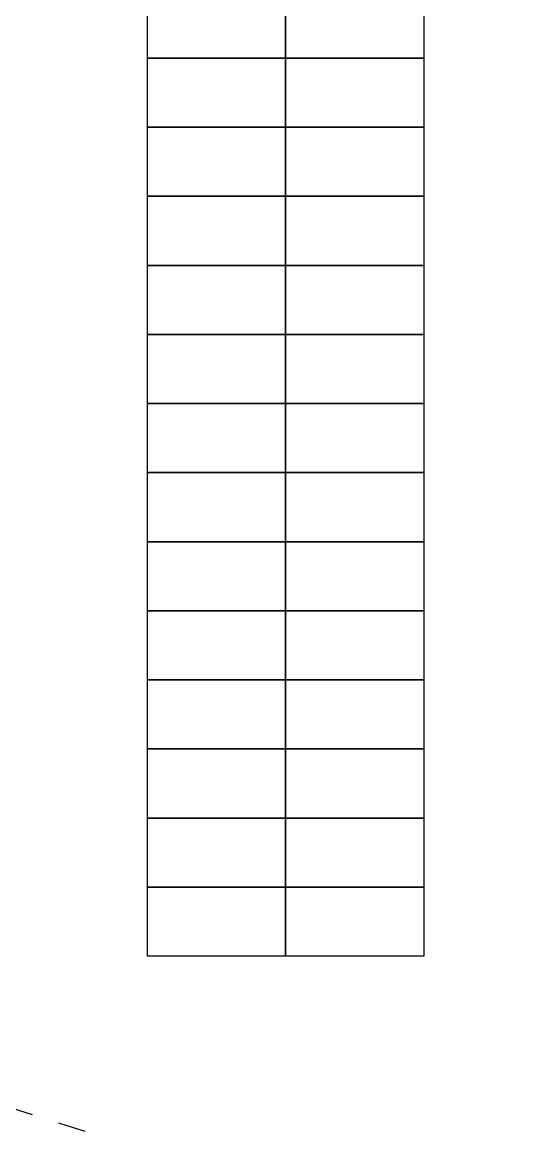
# Model space of a CAD drawing. Header units: millimetres. Extents: x 409504 to 410674, y 7402686 to 14806894.
# Drawn here: x 409826 to 409844.47, y 7402820.89 to 7402860.87 of the extents above; entities that cross this region are included whole.
import ezdxf

# ---------------------------------------------------------------- set-up
doc = ezdxf.new("R2010")
doc.units = ezdxf.units.MM
doc.linetypes.add('JIS_02_1.0', pattern=[2, 1, -1])
doc.layers.add('.. Vagas de Garagem', color=2, linetype='Continuous')
doc.layers.add('G_meiofio', color=8, linetype='Continuous')

msp = doc.modelspace()

# ---------------------------------------------------------------- linework, layer by layer
at = {"layer": '.. Vagas de Garagem'}
for points in [[(409830.547, 7402862.065), (409835.547, 7402862.065), (409835.547, 7402859.565), (409830.547, 7402859.565), (409830.547, 7402862.065)], [(409835.547, 7402862.065), (409840.547, 7402862.065), (409840.547, 7402859.565), (409835.547, 7402859.565), (409835.547, 7402862.065)], [(409830.547, 7402859.565), (409835.547, 7402859.565), (409835.547, 7402857.065), (409830.547, 7402857.065), (409830.547, 7402859.565)], [(409835.547, 7402859.565), (409840.547, 7402859.565), (409840.547, 7402857.065), (409835.547, 7402857.065), (409835.547, 7402859.565)], [(409830.547, 7402857.065), (409835.547, 7402857.065), (409835.547, 7402854.565), (409830.547, 7402854.565), (409830.547, 7402857.065)], [(409835.547, 7402857.065), (409840.547, 7402857.065), (409840.547, 7402854.565), (409835.547, 7402854.565), (409835.547, 7402857.065)], [(409830.547, 7402854.565), (409835.547, 7402854.565), (409835.547, 7402852.065), (409830.547, 7402852.065), (409830.547, 7402854.565)], [(409835.547, 7402854.565), (409840.547, 7402854.565), (409840.547, 7402852.065), (409835.547, 7402852.065), (409835.547, 7402854.565)], [(409830.547, 7402852.065), (409835.547, 7402852.065), (409835.547, 7402849.565), (409830.547, 7402849.565), (409830.547, 7402852.065)], [(409835.547, 7402852.065), (409840.547, 7402852.065), (409840.547, 7402849.565), (409835.547, 7402849.565), (409835.547, 7402852.065)], [(409830.547, 7402849.565), (409835.547, 7402849.565), (409835.547, 7402847.065), (409830.547, 7402847.065), (409830.547, 7402849.565)], [(409835.547, 7402849.565), (409840.547, 7402849.565), (409840.547, 7402847.065), (409835.547, 7402847.065), (409835.547, 7402849.565)], [(409830.547, 7402847.065), (409835.547, 7402847.065), (409835.547, 7402844.565), (409830.547, 7402844.565), (409830.547, 7402847.065)], [(409835.547, 7402847.065), (409840.547, 7402847.065), (409840.547, 7402844.565), (409835.547, 7402844.565), (409835.547, 7402847.065)], [(409830.547, 7402844.565), (409835.547, 7402844.565), (409835.547, 7402842.065), (409830.547, 7402842.065), (409830.547, 7402844.565)], [(409835.547, 7402844.565), (409840.547, 7402844.565), (409840.547, 7402842.065), (409835.547, 7402842.065), (409835.547, 7402844.565)], [(409830.547, 7402842.065), (409835.547, 7402842.065), (409835.547, 7402839.565), (409830.547, 7402839.565), (409830.547, 7402842.065)], [(409835.547, 7402842.065), (409840.547, 7402842.065), (409840.547, 7402839.565), (409835.547, 7402839.565), (409835.547, 7402842.065)], [(409830.547, 7402839.565), (409835.547, 7402839.565), (409835.547, 7402837.065), (409830.547, 7402837.065), (409830.547, 7402839.565)], [(409835.547, 7402839.565), (409840.547, 7402839.565), (409840.547, 7402837.065), (409835.547, 7402837.065), (409835.547, 7402839.565)], [(409830.547, 7402837.065), (409835.547, 7402837.065), (409835.547, 7402834.565), (409830.547, 7402834.565), (409830.547, 7402837.065)], [(409835.547, 7402837.065), (409840.547, 7402837.065), (409840.547, 7402834.565), (409835.547, 7402834.565), (409835.547, 7402837.065)], [(409830.547, 7402834.565), (409835.547, 7402834.565), (409835.547, 7402832.065), (409830.547, 7402832.065), (409830.547, 7402834.565)], [(409835.547, 7402834.565), (409840.547, 7402834.565), (409840.547, 7402832.065), (409835.547, 7402832.065), (409835.547, 7402834.565)], [(409830.547, 7402832.065), (409835.547, 7402832.065), (409835.547, 7402829.565), (409830.547, 7402829.565), (409830.547, 7402832.065)], [(409835.547, 7402832.065), (409840.547, 7402832.065), (409840.547, 7402829.565), (409835.547, 7402829.565), (409835.547, 7402832.065)], [(409830.547, 7402829.565), (409835.547, 7402829.565), (409835.547, 7402827.065), (409830.547, 7402827.065), (409830.547, 7402829.565)], [(409835.547, 7402829.565), (409840.547, 7402829.565), (409840.547, 7402827.065), (409835.547, 7402827.065), (409835.547, 7402829.565)]]:
    msp.add_lwpolyline(points, dxfattribs=at)
at = {"layer": 'G_meiofio', "linetype": 'JIS_02_1.0'}
msp.add_lwpolyline([(409804.007, 7402922.065), (409874.007, 7402922.065), (409874.007, 7402806.096), (409804.007, 7402828.48)], close=True, dxfattribs=at)

doc.saveas('drawing.dxf')
